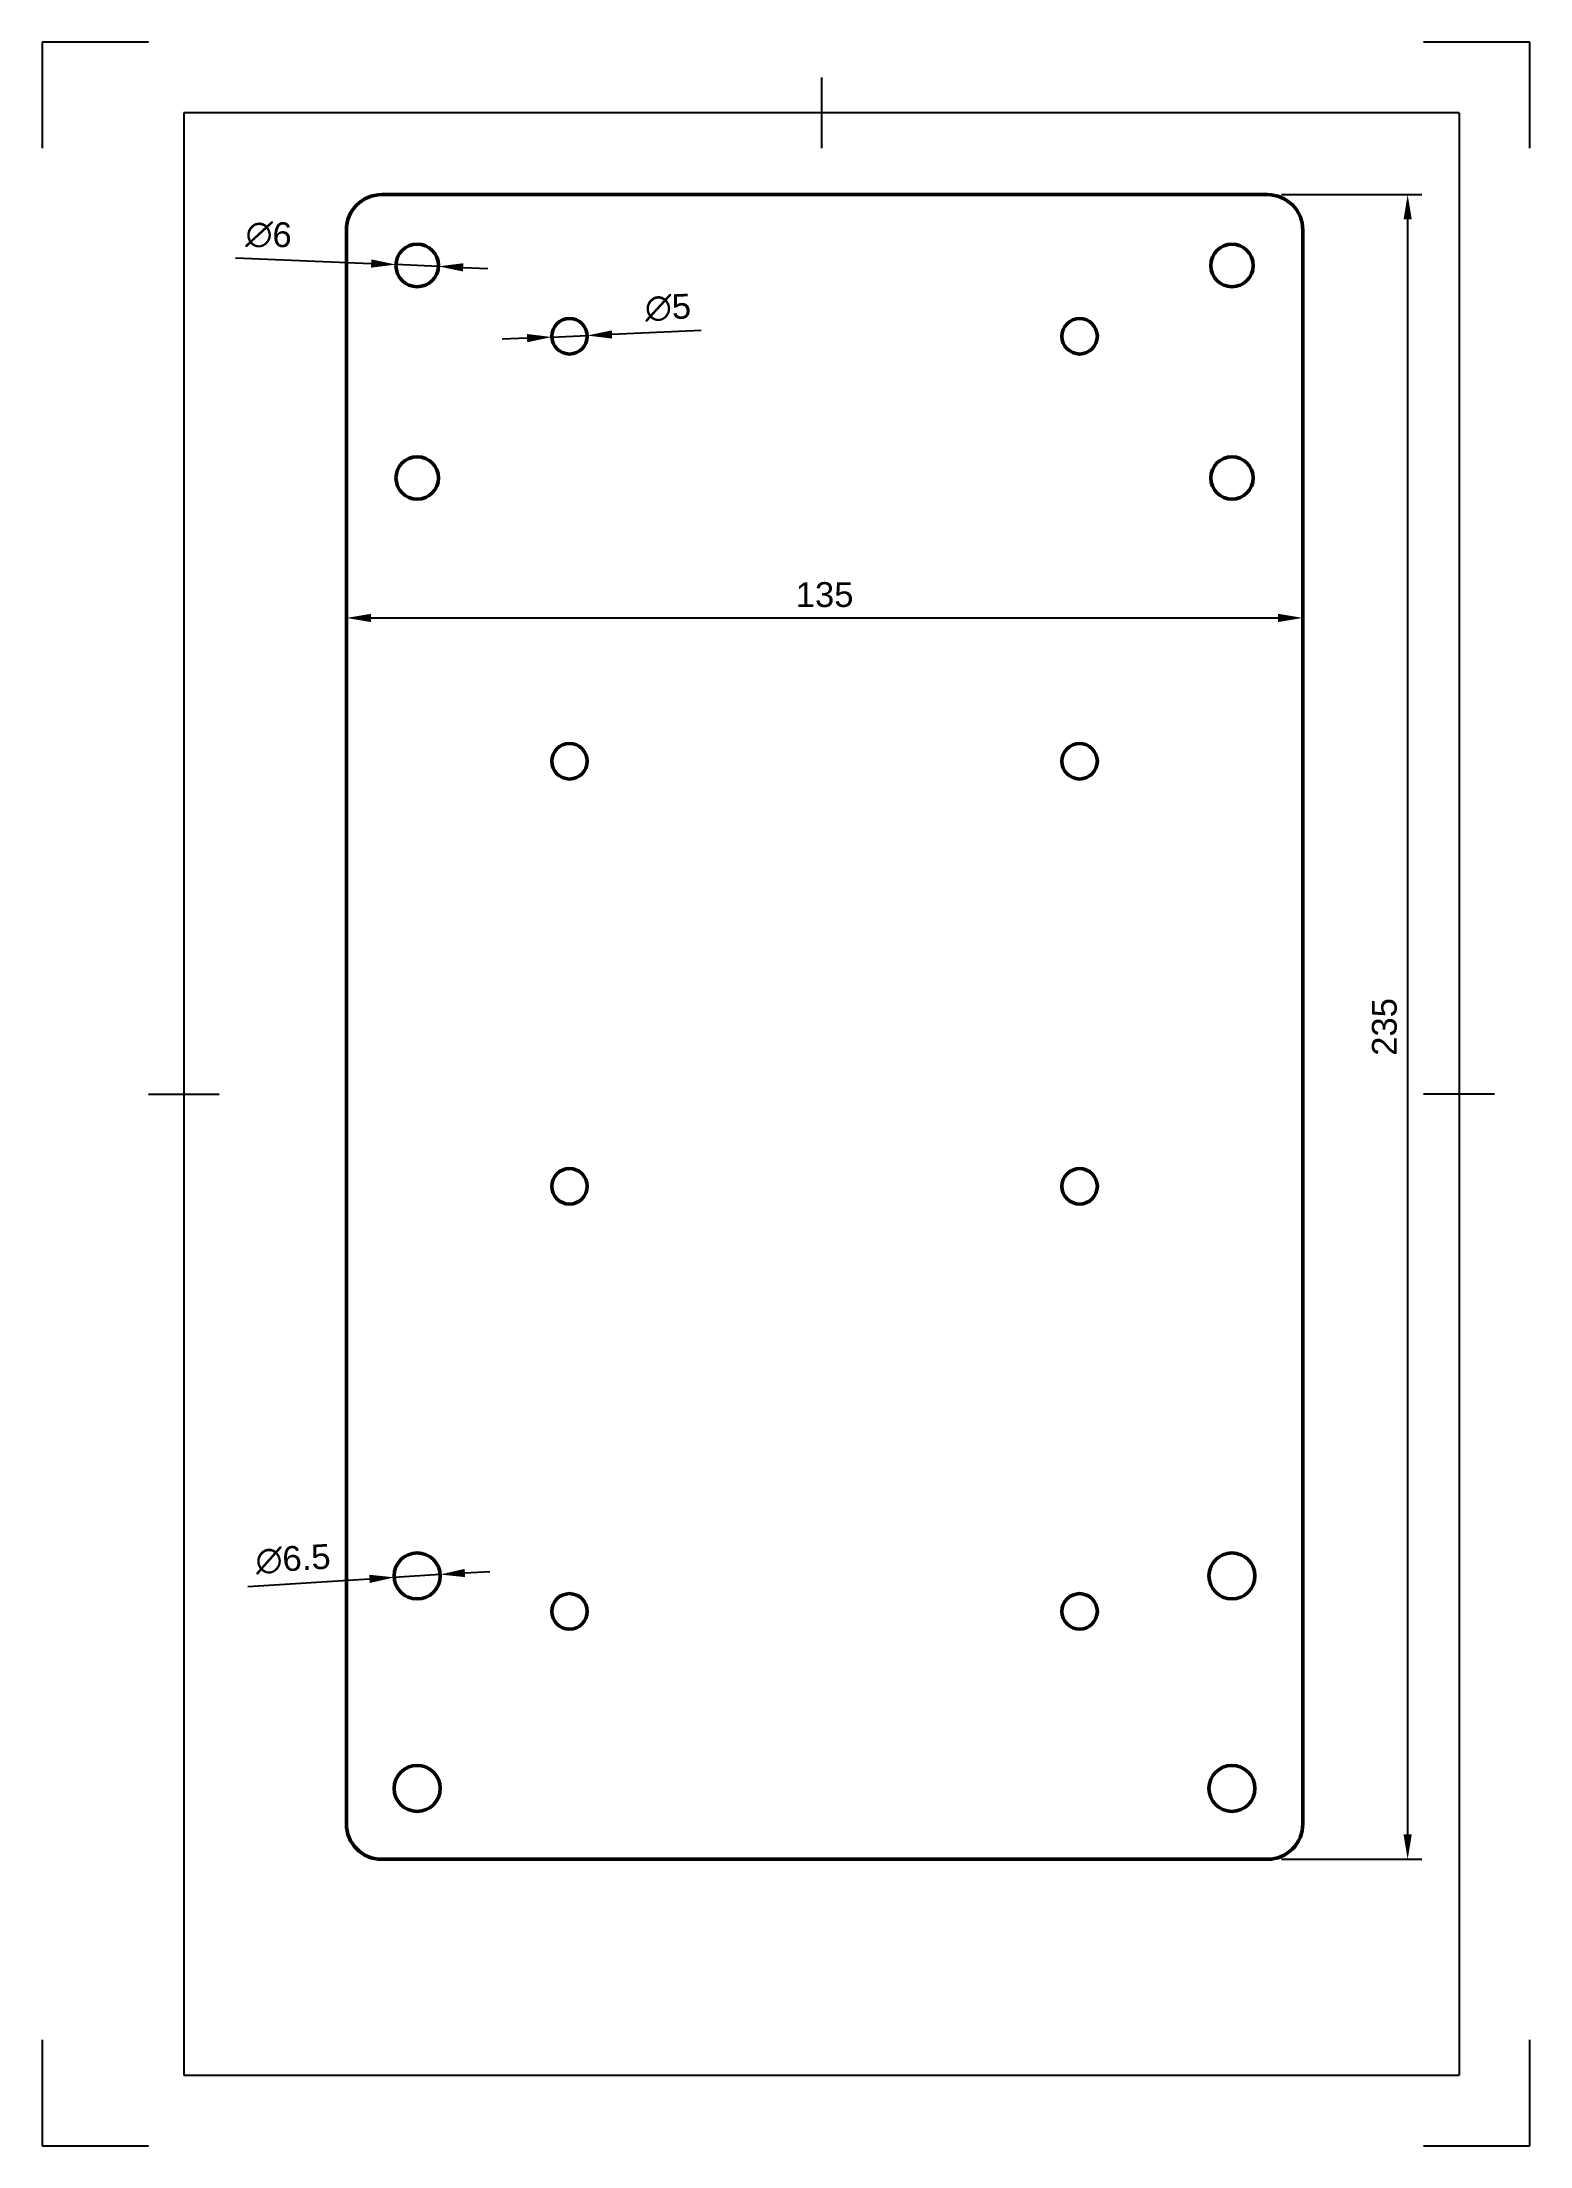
# Model space of a CAD drawing. Header units: millimetres. Extents: x 0 to 210, y 0 to 297.
import ezdxf

# ---------------------------------------------------------------- set-up
doc = ezdxf.new("R2010")
doc.units = ezdxf.units.MM
doc.header["$LTSCALE"] = 0.75
for name, color, linetype, lineweight in [('Border', 7, 'Continuous', 25), ('Dimensions', 7, 'Continuous', 25), ('Visible', 7, 'Continuous', 50)]:
    doc.layers.add(name, color=color, linetype=linetype, lineweight=lineweight)
doc.styles.get("Standard").update_dxf_attribs({"font": 'Arial.ttf'})
doc.dimstyles.new('ISO-25', dxfattribs={"dimtxt": 3.5, "dimasz": 3.5, "dimexe": 2, "dimexo": 2, "dimgap": 1.5, "dimtad": 1, "dimzin": 12, "dimdsep": 46, "dimtxsty": 'Standard', "dimcen": 0, "dimclrd": 256, "dimclre": 256, "dimclrt": 256, "dimazin": 3, "dimtp": 0.1, "dimtm": 0.1, "dimtfac": 0.714, "dimtmove": 0, "dimatfit": 3, "dimfxl": 1, "dimtzin": 12, "dimarcsym": 0})

# ---------------------------------------------------------------- blocks, each defined once
blk = doc.blocks.new('ISO_A4(P)_SHEET')
at = {"layer": 'Border'}
for p, q in [((15, 297), (0, 297)), ((0, 297), (0, 282)), ((210, 297), (195, 297)), ((210, 282), (210, 297)), ((110, 292), (110, 282)), ((200, 287), (20, 287)), ((20, 287), (20, 10)), ((200, 287), (200, 10)), ((15, 148.5), (25, 148.5)), ((205, 148.5), (195, 148.5)), ((0, 15), (0, 0)), ((210, 0), (210, 15)), ((20, 10), (200, 10)), ((0, 0), (15, 0)), ((195, 0), (210, 0))]:
    blk.add_line(p, q, dxfattribs=at)
blk = doc.blocks.new('*D8')
at = {"layer": 'Defpoints', "color": 0, "transparency": 16777216}
for p in [(42.945182, 270.465603), (177.945182, 270.465603), (177.945182, 215.705786)]:
    blk.add_point(p, dxfattribs=at)
at = {"layer": 'Dimensions', "lineweight": -2, "transparency": 16777216}
for p, q in [((42.945182, 268.465603), (42.945182, 213.705786)), ((177.945182, 268.465603), (177.945182, 213.705786)), ((46.445182, 215.705786), (174.445182, 215.705786))]:
    blk.add_line(p, q, dxfattribs=at)
at = {"layer": 'Dimensions', "transparency": 16777216}
for points in [[(46.445182, 216.28912), (46.445182, 215.122453), (42.945182, 215.705786)], [(174.445182, 216.28912), (174.445182, 215.122453), (177.945182, 215.705786)]]:
    blk.add_solid(points, dxfattribs=at)
at = {"layer": 'Dimensions', "transparency": 16777216, "insert": (110.445182, 218.979661), "char_height": 3.5, "attachment_point": 5}
blk.add_mtext('135', dxfattribs=at)
blk = doc.blocks.new('*D9')
at = {"layer": 'Defpoints', "color": 0, "transparency": 16777216}
for p in [(172.945182, 275.465603), (172.945182, 40.465603), (192.744172, 40.465603)]:
    blk.add_point(p, dxfattribs=at)
at = {"layer": 'Dimensions', "lineweight": -2, "transparency": 16777216}
for p, q in [((174.945182, 275.465603), (194.744172, 275.465603)), ((192.744172, 271.965603), (192.744172, 43.965603)), ((174.945182, 40.465603), (194.744172, 40.465603))]:
    blk.add_line(p, q, dxfattribs=at)
at = {"layer": 'Dimensions', "transparency": 16777216}
for points in [[(192.160839, 271.965603), (193.327505, 271.965603), (192.744172, 275.465603)], [(192.160839, 43.965603), (193.327505, 43.965603), (192.744172, 40.465603)]]:
    blk.add_solid(points, dxfattribs=at)
at = {"layer": 'Dimensions', "transparency": 16777216, "insert": (189.470298, 157.965603), "char_height": 3.5, "attachment_point": 5, "rotation": 90}
blk.add_mtext('235', dxfattribs=at)
blk = doc.blocks.new('*D10')
at = {"layer": 'Defpoints', "color": 0, "transparency": 16777216}
for p in [(49.947795, 265.590778), (55.94257, 265.340429)]:
    blk.add_point(p, dxfattribs=at)
at = {"layer": 'Dimensions', "lineweight": -2, "transparency": 16777216}
for p, q in [((27.29319, 266.536862), (46.450843, 265.736815)), ((55.94257, 265.340429), (49.947795, 265.590778)), ((59.439522, 265.194392), (62.936474, 265.048355))]:
    blk.add_line(p, q, dxfattribs=at)
at = {"layer": 'Dimensions', "transparency": 16777216}
for points in [[(46.475182, 266.31964), (46.426503, 265.15399), (49.947795, 265.590778)], [(59.463861, 265.777217), (59.415182, 264.611567), (55.94257, 265.340429)]]:
    blk.add_solid(points, dxfattribs=at)
at = {"layer": 'Dimensions', "transparency": 16777216, "insert": (31.988433, 269.777609), "char_height": 3.5, "attachment_point": 5, "rotation": 357.60863906}
blk.add_mtext('∅6', dxfattribs=at)
blk = doc.blocks.new('*D11')
at = {"layer": 'Defpoints', "color": 0, "transparency": 16777216}
for p in [(76.942873, 255.573025), (71.947491, 255.358182)]:
    blk.add_point(p, dxfattribs=at)
at = {"layer": 'Dimensions', "lineweight": -2, "transparency": 16777216}
for p, q in [((71.947491, 255.358182), (76.942873, 255.573025)), ((93.039862, 256.265332), (80.439641, 255.723416)), ((68.450724, 255.207791), (64.953956, 255.057401))]:
    blk.add_line(p, q, dxfattribs=at)
at = {"layer": 'Dimensions', "transparency": 16777216}
for points in [[(68.425659, 255.790586), (68.475789, 254.624997), (71.947491, 255.358182)], [(80.414576, 256.30621), (80.464706, 255.140621), (76.942873, 255.573025)]]:
    blk.add_solid(points, dxfattribs=at)
at = {"layer": 'Dimensions', "transparency": 16777216, "insert": (88.340587, 259.500231), "char_height": 3.5, "attachment_point": 5, "rotation": 2.46270157}
blk.add_mtext('∅5', dxfattribs=at)
blk = doc.blocks.new('*D12')
at = {"layer": 'Defpoints', "color": 0, "transparency": 16777216}
for p in [(49.701309, 80.266139), (56.189056, 80.665068)]:
    blk.add_point(p, dxfattribs=at)
at = {"layer": 'Dimensions', "lineweight": -2, "transparency": 16777216}
for p, q in [((56.189056, 80.665068), (49.701309, 80.266139)), ((59.682458, 80.879875), (63.17586, 81.094683)), ((29.060259, 78.996931), (46.207907, 80.051332))]:
    blk.add_line(p, q, dxfattribs=at)
at = {"layer": 'Dimensions', "transparency": 16777216}
for points in [[(46.172106, 80.633565), (46.243708, 79.469098), (49.701309, 80.266139)], [(59.646656, 81.462109), (59.718259, 80.297642), (56.189056, 80.665068)]]:
    blk.add_solid(points, dxfattribs=at)
at = {"layer": 'Dimensions', "transparency": 16777216, "insert": (35.422364, 82.828453), "char_height": 3.5, "attachment_point": 5, "rotation": 3.51868198}
blk.add_mtext('∅6.5', dxfattribs=at)

msp = doc.modelspace()

# ---------------------------------------------------------------- linework, layer by layer
at = {"layer": 'Visible', "extrusion": (0, 1, 0)}
for p, q in [((47.945182, 275.465603, 4), (172.945182, 275.465603, 4)), ((42.945182, 45.465603, 4), (42.945182, 270.465603, 4)), ((177.945182, 270.465603, 4), (177.945182, 45.465603, 4)), ((172.945182, 40.465603, 4), (47.945182, 40.465603, 4))]:
    msp.add_line(p, q, dxfattribs=at)
at = {"layer": 'Visible', "extrusion": (-9e-16, 3.8e-14, -1)}
for centre, radius in [((-52.945182, 265.465603, -4), 3), ((-167.945182, 265.465603, -4), 3), ((-74.445182, 255.465603, -4), 2.5), ((-146.445182, 255.465603, -4), 2.5), ((-52.945182, 235.465603, -4), 3), ((-167.945182, 235.465603, -4), 3), ((-74.445182, 195.465603, -4), 2.5), ((-146.445182, 195.465603, -4), 2.5), ((-74.445182, 135.465603, -4), 2.5), ((-146.445182, 135.465603, -4), 2.5), ((-74.445182, 75.465603, -4), 2.5), ((-146.445182, 75.465603, -4), 2.5)]:
    msp.add_circle(centre, radius, dxfattribs=at)
at = {"layer": 'Visible'}
for centre in [(52.945182, 80.465603, 4), (167.945182, 80.465603, 4), (52.945182, 50.465603, 4), (167.945182, 50.465603, 4)]:
    msp.add_circle(centre, 3.25, dxfattribs=at)
at = {"layer": 'Visible', "extrusion": (-7e-16, 3.78e-14, -1)}
msp.add_arc((-47.945182, 270.465603, -4), 5, 0, 90, dxfattribs=at)
at = {"layer": 'Visible', "extrusion": (-1.8e-15, 3.9e-14, -1)}
msp.add_arc((-172.945182, 270.465603, -4), 5, 90, 180, dxfattribs=at)
at = {"layer": 'Visible', "extrusion": (-1.8e-15, 3.72e-14, -1)}
msp.add_arc((-47.945182, 45.465603, -4), 5, 270, 0, dxfattribs=at)
at = {"layer": 'Visible', "extrusion": (1.1e-15, 3.78e-14, -1)}
msp.add_arc((-172.945182, 45.465603, -4), 5, 180, 270, dxfattribs=at)

# ---------------------------------------------------------------- block references
at = {"layer": 'Border'}
msp.add_blockref('ISO_A4(P)_SHEET', (0, 0), dxfattribs=at)

# ---------------------------------------------------------------- dimensions: what is measured, and where the dimension line sits
at = {"layer": 'Dimensions'}
for p1, p2, distance, picture, middle in [((172.945182, 275.465603), (172.945182, 40.465603), 19.79899, '*D9', (189.470298, 157.965603)), ((42.945182, 270.465603), (177.945182, 270.465603), -54.759817, '*D8', (110.445182, 218.979661))]:
    dim = msp.add_aligned_dim(p1=p1, p2=p2, distance=distance, dimstyle='ISO-25', override={"dimlfac": 1, "dimclrd": 256, "dimclre": 256}, dxfattribs=at)
    dim.commit()
    dim.dimension.update_dxf_attribs({"geometry": picture, "text_midpoint": middle})
for p1, p2, picture, middle in [((55.94257, 265.340429), (49.947795, 265.590778), '*D10', (31.845157, 266.346766)), ((56.189056, 80.665068), (49.701309, 80.266139), '*D12', (35.633111, 79.401092))]:
    dim = msp.add_diameter_dim_2p(p1=p1, p2=p2, dimstyle='ISO-25', override={"dimlfac": 1}, dxfattribs=at)
    dim.commit()
    dim.dimension.update_dxf_attribs({"geometry": picture, "text_midpoint": middle, "dimtype": 163})
dim = msp.add_diameter_dim_2p(p1=(71.947491, 255.358182), p2=(76.942873, 255.573025), dimstyle='ISO-25', override={"dimlfac": 1}, dxfattribs=at)
dim.commit()
dim.dimension.update_dxf_attribs({"geometry": '*D11', "text_midpoint": (88.340587, 259.500231)})

doc.saveas('drawing.dxf')
